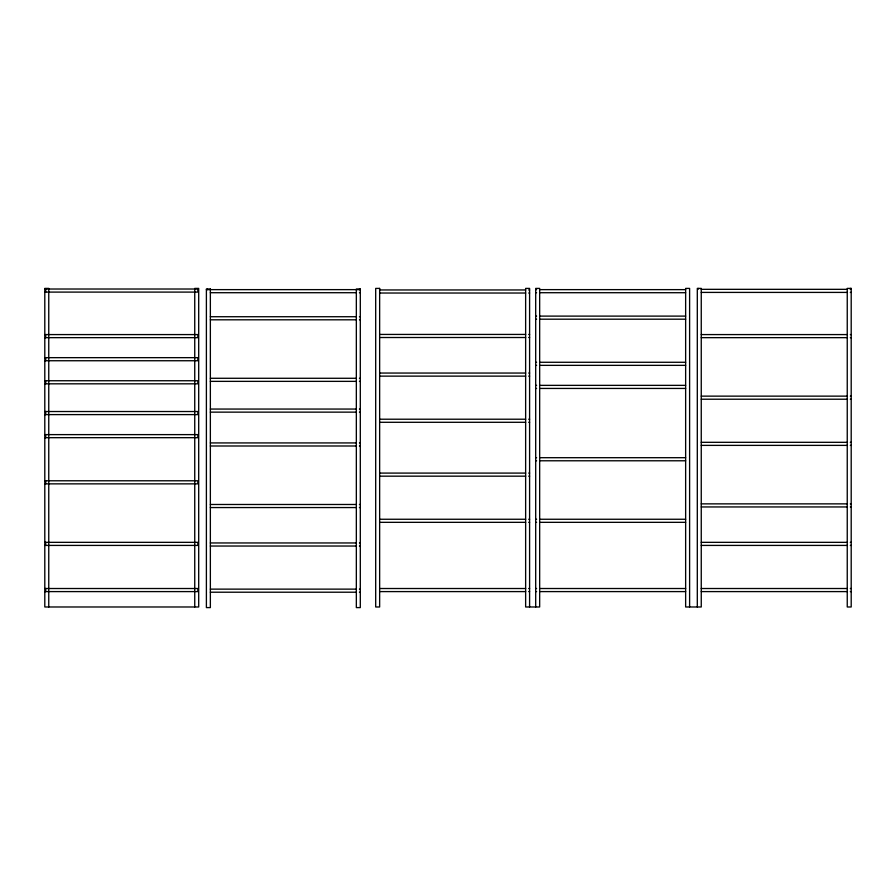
<?xml version="1.0" encoding="UTF-8"?>
<svg xmlns="http://www.w3.org/2000/svg" width="896" height="896" viewBox="0 0 896 896"><rect width="100%" height="100%" fill="white"/><g stroke="black" fill="none" stroke-linecap="round" stroke-linejoin="round"><path stroke-width="1.34" d="M44.8 289.016L197.826 289.016L197.826 292.096L44.8 292.096M701.254 289.33L847.246 289.33M851.2 289.33L850.326 289.33L850.326 288.4M206.394 289.632L360.304 289.632M535.696 289.632L536.581 289.632M539.661 289.632L685.642 289.632M379.646 289.957L525.638 289.957M528.718 289.957L529.592 289.957M701.254 292.41L847.246 292.41M850.326 292.41L851.2 292.41M210.358 292.712L356.339 292.712M359.419 292.712L360.304 292.712M535.696 292.712L536.581 292.712M539.661 292.712L685.642 292.712M379.646 293.026L525.638 293.026M528.718 293.026L529.592 293.026M535.696 316.109L536.581 316.109M539.661 316.109L685.642 316.109M210.358 316.725L356.339 316.725M359.419 316.725L360.304 316.725M535.696 319.189L536.581 319.189M539.661 319.189L685.642 319.189M210.358 319.805L356.339 319.805M359.419 319.805L360.304 319.805M44.8 334.578L197.826 334.578L197.826 337.658L44.8 337.658M379.646 334.432L525.638 334.432M528.718 334.432L529.592 334.432M701.254 334.578L847.246 334.578M850.326 334.578L851.2 334.578M379.646 337.512L525.638 337.512M528.718 337.512L529.592 337.512M701.254 337.658L847.246 337.658M850.326 337.658L851.2 337.658M44.8 357.661L197.826 357.661L197.826 360.741L44.8 360.741M535.696 362.275L536.581 362.275M539.661 362.275L685.642 362.275M535.696 365.355L536.581 365.355M539.661 365.355L685.642 365.355M379.646 373.05L525.638 373.05M528.718 373.05L529.592 373.05M379.646 376.13L525.638 376.13M528.718 376.13L529.592 376.13M210.358 378.28L356.339 378.28M359.419 378.28L360.304 378.28M44.8 380.744L197.826 380.744L197.826 383.824L44.8 383.824M210.358 381.36L356.339 381.36M359.419 381.36L360.304 381.36M535.696 385.358L536.581 385.358M539.661 385.358L685.642 385.358M535.696 388.438L536.581 388.438M539.661 388.438L685.642 388.438M701.254 396.133L847.246 396.133M850.326 396.133L851.2 396.133M701.254 399.213L847.246 399.213M850.326 399.213L851.2 399.213M210.358 409.058L356.339 409.058M359.419 409.058L360.304 409.058M44.8 411.522L197.826 411.522L197.826 414.602L44.8 414.602M210.358 412.138L356.339 412.138M359.419 412.138L360.304 412.138M379.646 419.216L525.638 419.216M528.718 419.216L529.592 419.216M379.646 422.296L525.638 422.296M528.718 422.296L529.592 422.296M44.8 434.616L197.826 434.616L197.826 437.685L44.8 437.685M701.254 442.31L847.246 442.31M850.326 442.31L851.2 442.31M210.358 442.926L356.339 442.926M359.419 442.926L360.304 442.926M701.254 445.379L847.246 445.379M850.326 445.379L851.2 445.379M210.358 445.995L356.339 445.995M359.419 445.995L360.304 445.995M535.696 457.699L536.581 457.699M539.661 457.699L685.642 457.699M535.696 460.779L536.581 460.779M539.661 460.779L685.642 460.779M379.646 473.088L525.638 473.088M528.718 473.088L529.592 473.088M379.646 476.168L525.638 476.168M528.718 476.168L529.592 476.168M44.8 480.782L197.826 480.782L197.826 483.862L44.8 483.862M701.254 503.866L847.246 503.866M850.326 503.866L851.2 503.866M210.358 504.482L356.339 504.482M359.419 504.482L360.304 504.482M701.254 506.946L847.246 506.946M850.326 506.946L851.2 506.946M210.358 507.562L356.339 507.562M359.419 507.562L360.304 507.562M379.646 519.254L525.638 519.254M528.718 519.254L529.592 519.254M535.696 519.254L536.581 519.254M539.661 519.254L685.642 519.254M379.646 522.334L525.638 522.334M528.718 522.334L529.592 522.334M535.696 522.334L536.581 522.334M539.661 522.334L685.642 522.334M44.8 542.338L197.826 542.338L197.826 545.418L44.8 545.418M701.254 542.338L847.246 542.338M850.326 542.338L851.2 542.338M210.358 542.954L356.339 542.954M359.419 542.954L360.304 542.954M701.254 545.418L847.246 545.418M850.326 545.418L851.2 545.418M210.358 546.034L356.339 546.034M359.419 546.034L360.304 546.034M44.8 588.515L197.826 588.515L197.826 591.595L44.8 591.595M379.646 588.515L525.638 588.515M528.718 588.515L529.592 588.515M535.696 588.515L536.581 588.515M539.661 588.515L685.642 588.515M701.254 588.515L847.246 588.515M850.326 588.515L851.2 588.515M210.358 589.131L356.339 589.131M359.419 589.131L360.304 589.131M379.646 591.595L525.638 591.595M528.718 591.595L529.592 591.595M535.696 591.595L536.581 591.595M539.661 591.595L685.642 591.595M701.254 591.595L847.246 591.595M850.326 591.595L851.2 591.595M210.358 592.211L356.339 592.211M359.419 592.211L360.304 592.211M698.174 288.4L698.174 289.33M697.301 606.984L697.301 288.4L701.254 288.4L701.254 606.984L685.642 606.984L685.642 288.4L689.606 288.4L689.606 606.984M535.696 606.984L535.696 288.4L539.661 288.4L539.661 606.984L525.638 606.984L525.638 288.4L529.592 288.4L529.592 606.984M359.419 289.016L359.419 289.632M207.278 289.016L207.278 289.632M194.746 606.984L194.746 288.4L198.699 288.4L198.699 606.984L44.8 606.984L44.8 288.4L48.754 288.4L48.754 606.984M45.674 289.016L45.674 292.096M45.674 334.578L45.674 337.658M45.674 357.661L45.674 360.741M45.674 380.744L45.674 383.824M45.674 411.522L45.674 414.602M45.674 434.616L45.674 437.685M45.674 480.782L45.674 483.862M45.674 542.338L45.674 545.418M45.674 588.515L45.674 591.595M379.646 288.4L375.693 288.4L375.693 606.984L379.646 606.984L379.646 288.4M851.2 288.4L847.246 288.4L847.246 606.984L851.2 606.984L851.2 288.4M210.358 289.016L206.394 289.016L206.394 607.6L210.358 607.6L210.358 289.016M360.304 289.016L356.339 289.016L356.339 607.6L360.304 607.6L360.304 289.016"/></g></svg>
